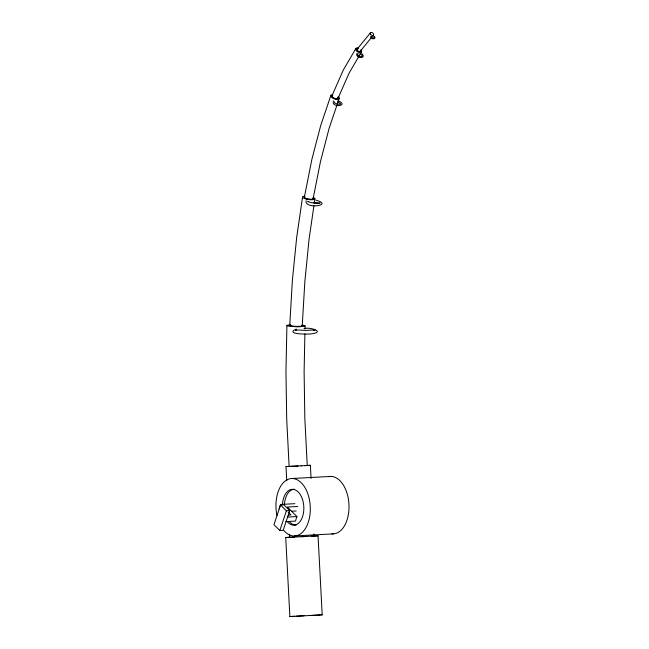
<?xml version="1.0" encoding="UTF-8"?>
<svg xmlns="http://www.w3.org/2000/svg" width="649" height="649" viewBox="0 0 649 649"><rect width="100%" height="100%" fill="white"/><g stroke="black" fill="none" stroke-linecap="round" stroke-linejoin="round"><path stroke-width="0.97" d="M286.915 325.522L285.958 371.804L286.704 419.084L289.121 466.42L298.045 465.99M304.892 333.911L304.105 371.869L304.835 418.483L307.245 465.495L304.486 465.658M304.989 328.913L305.054 325.912M289.746 325.344L292.375 280.498L296.674 237.477L302.556 197.069M302.239 325.855L304.852 281.488L309.094 238.978L313.938 205.692M314.221 203.729L314.935 198.837M370.547 36.62C370.717 39.484 376.493 39.735 374.66 36.425M304.389 197.134L311.788 159.743L320.647 125.711L330.876 95.419M313.142 198.578L320.46 161.609L329.132 128.251L339.2 98.453M319.706 203.413L320.087 202.812L315.536 203.291L310.538 202.537L307.764 201.32L307.983 202.001M279.029 508.978L280.538 504.46L294.865 503.689M280.538 504.987L273.959 524.684L279.808 530.525L283.159 530.347L289.738 510.649L283.881 504.808L280.538 504.987L286.396 510.828L289.738 510.649M279.808 530.525L286.396 510.828M297.696 506.48L287.361 507.031L296.926 516.58L295.417 521.098L285.795 521.618M332.037 95.614L343.394 69.832L355.806 48.643M338.129 98.064L349.292 72.729L361.574 51.75M356.982 53.242C354.695 58.945 367.472 58.986 361.72 53.575M314.011 330.747L314.879 329.903L305.062 330.438L295.482 329.814L296.058 330.106M357.201 49.048L370.441 32.823M358.727 51.612A1.906 1.282 39.2 0 1 357.266 50.468L357.145 50.281A1.906 1.136 30.4 0 1 357.875 48.862M360.292 51.214L373.418 35.111M306.125 200.695C304 209.522 334.535 205.376 316.095 200.2M333.472 100.903C330.771 108.586 350.419 105.673 337.894 100.684M334.43 101.877C333.002 104.27 346.347 105.787 337.529 102.007M358.256 53.567C354.962 56.731 367.261 58.564 359.862 53.705M296.22 329.059C284.019 334.584 309.338 334.332 311.431 333.862C326.017 332.02 309.516 326.569 303.983 328.702M286.736 480.731L285.998 466.59L288.627 466.444M311.058 478.443L310.376 465.317L301.152 465.82M320.16 614.952L289.868 616.55L285.722 537.502L289.219 537.299M289.543 534.265L289.697 537.291L291.239 537.226M313.97 533.997L314.075 536.017L311.447 536.171M309.971 615.528L322.196 614.854L318.051 535.806L304.86 536.52M289.868 616.55L294.784 616.274M291.62 478.524L330.325 476.447M291.49 511.25L296.179 510.998M288.205 515.071L291.028 514.917L288.229 512.126M287.304 517.099L296.926 516.58M294.63 535.96L333.335 533.884M296.39 616.185L304.17 615.771M301.517 465.812L285.998 466.59M301.696 536.682L305.825 536.48M291.847 537.202L303.748 536.585M306.604 465.511L310.376 465.317M294.322 537.072L285.722 537.502M313.499 536.025L318.051 535.806M321.06 614.903L322.196 614.854M313.865 202.277L318.489 203.283M373.759 36.458C375.933 38.778 371.439 38.486 371.26 36.555M338.591 96.75A4.438 1.979 18.7 0 1 337.366 99.289A4.438 1.979 18.7 0 1 331.485 97.131A4.438 1.979 18.7 0 1 332.71 94.592M313.021 198.261A4.446 1.136 8.3 0 1 308.332 199.04A4.446 1.136 8.3 0 1 304.722 196.939M337.894 98.445A3.286 1.704 23.8 0 1 335.314 98.81A3.286 1.704 23.8 0 1 332.41 97.082A3.286 1.704 23.8 0 1 332.572 95.135M338.105 97.821A3.286 1.704 23.8 0 0 337.853 97.058A3.294 1.468 18.7 0 1 336.58 98.672A3.294 1.468 18.7 0 1 332.402 97.082A3.294 1.468 18.7 0 1 332.702 95.306M361.112 49.754A3.277 1.955 30.4 0 1 360.008 52.561A3.277 1.955 30.4 0 1 355.806 49.811A3.277 1.955 30.4 0 1 358.386 47.969M301.444 325.522A6.255 0.625 1.2 0 1 295.895 326.342A6.255 0.625 1.2 0 1 290.614 325.287M301.704 326.415A6.255 0.933 3.4 0 1 290.971 325.985A6.255 0.933 3.4 0 1 290.265 325.019M301.436 325.579A6.255 0.933 3.4 0 1 301.785 325.709M312.696 199.243A4.438 1.395 11.2 0 1 307.448 199.073M306.92 198.918A4.438 1.395 11.2 0 1 304.77 196.647M312.826 198.18A4.438 1.395 11.2 0 1 312.988 198.391M313.086 198.772A4.438 1.395 11.2 0 1 313.029 198.951M357.283 50.452A1.915 1.136 30.4 0 0 359.514 51.539A1.915 1.136 30.4 0 0 360.309 50.289L360.325 50.289A1.906 1.282 39.2 0 1 360.049 51.449M357.169 50.281A1.898 1.274 39.2 0 1 358.013 48.699M313.24 197.45A6.255 1.598 8.3 0 1 313.005 199.705A6.255 1.598 8.3 0 1 304.251 198.456A6.255 1.598 8.3 0 1 304.486 196.201M302.491 325.222A9.07 0.9 1.2 0 1 302.02 326.512A9.07 0.9 1.2 0 1 288.959 326.147A9.07 0.9 1.2 0 1 290.565 324.881M328.832 476.634A28.759 17.142 86.9 0 1 348.951 504.305A28.759 17.142 86.9 0 1 331.834 533.843M276.977 515.501A28.759 17.142 86.9 0 1 292.366 478.516A28.759 17.142 86.9 0 1 309.735 516.255A28.759 17.142 86.9 0 1 283.897 530.549M282.445 504.662A17.937 10.692 86.9 0 1 295.741 490.149A17.937 10.692 86.9 0 1 302.969 515.274A17.937 10.692 86.9 0 1 287.369 521.772M296.082 525.041A17.937 10.692 86.9 0 1 289.389 521.666M284.465 504.549A17.937 10.692 86.9 0 1 294.208 489.224M314.814 329.992L314.189 330.098L314.814 329.992M296.114 329.935L295.482 329.814L296.114 329.935M370.433 34.081A1.89 1.274 39.2 0 0 373.321 35.249A1.89 1.274 39.2 0 0 372.047 32.572A1.89 1.274 39.2 0 0 370.433 34.081"/></g></svg>
